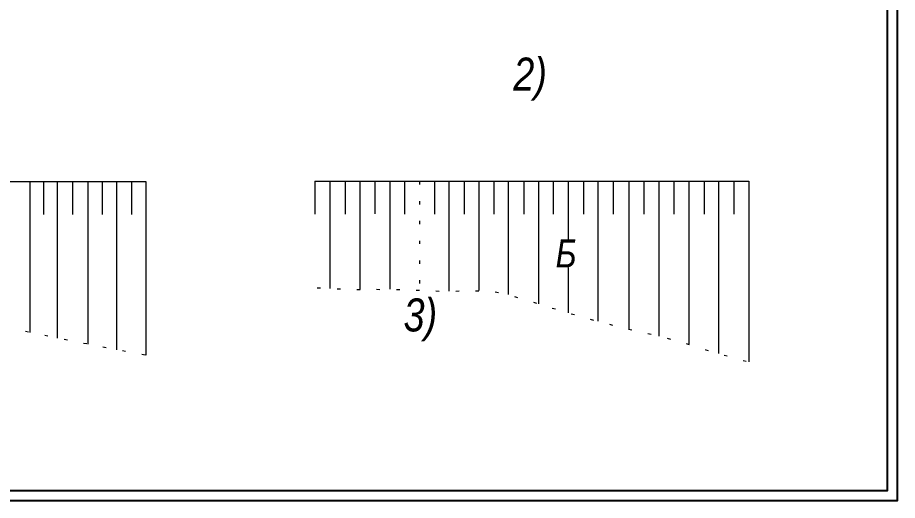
# Model space of a CAD drawing. Header units: metres. Extents: x -331 to 695, y -18 to 691.
# Drawn here: x 230.82 to 257.5, y 406.07 to 420.71 of the extents above; entities that cross this region are included whole.
import ezdxf

# ---------------------------------------------------------------- set-up
doc = ezdxf.new("R2010")
doc.units = ezdxf.units.M
doc.linetypes.add('СП-0.2х1.0', pattern=[1.2, 0.2, -1])
doc.layers.add('17 Рельеф', color=7, linetype='Continuous', lineweight=15, true_color=0xa55200)
doc.styles.add('СП_Д', font='ARIALNI.TTF')

# ---------------------------------------------------------------- blocks, each defined once
blk = doc.blocks.new('*U781')
at = {"color": 0, "insert": (0.1205803653506639, 0), "char_height": 1.7, "attachment_point": 8, "style": 'СП_Д', "bg_fill": 3, "box_fill_scale": 1, "bg_fill_color": 256, "bg_fill_transparency": 0}
blk.add_mtext('Б', dxfattribs=at)

msp = doc.modelspace()

# ---------------------------------------------------------------- linework, layer by layer
at = {"color": 7, "ltscale": 0.5}
msp.add_lwpolyline([(196.6000000000004, 406.0727287954369), (257.5, 406.0727287954369), (257.5, 506.492047277583), (196.6000000000004, 506.492047277583)], close=True, dxfattribs=at)
at = {"ltscale": 0.5}
msp.add_lwpolyline([(217.2000000000007, 406.3727287954371), (257.2000000000007, 406.3727287954371), (257.2000000000007, 494.5405109268922), (217.2000000000007, 494.5405109268922)], close=True, dxfattribs=at)
at = {"layer": '17 Рельеф', "color": 0, "linetype": 'Continuous', "lineweight": 15, "ltscale": 0.5}
for points in [[(221.7598618618767, 415.7412856756046), (234.7134956832333, 415.7412856756046)], [(231.1987073719656, 415.7412856756046), (231.1987073719656, 411.1642564672538)], [(231.609468440246, 415.7412856756046), (231.609468440246, 414.7412856756046)], [(232.0262858774959, 415.7412856756046), (232.0262858774959, 410.990472467608)], [(232.4916592582822, 415.7412856756046), (232.4916592582822, 414.7412856756046)], [(232.957419450956, 415.7412856756046), (232.957419450956, 410.8061035651617)], [(233.3896043718714, 415.7412856756046), (233.3896043718714, 414.7412856756046)], [(233.8251269267794, 415.7412856756046), (233.8251269267794, 410.6407610629531)], [(234.2758290852953, 415.7412856756046), (234.2758290852953, 414.7412856756046)], [(234.7134956832333, 415.7412856756046), (234.7134956832333, 410.4746162320398)], [(239.834708578534, 415.7445966089563), (252.9927503784297, 415.7445966089563)], [(239.834708578534, 415.7445966089563), (239.834708578534, 414.7445966089563)], [(240.286698268043, 415.7445966089563), (240.286698268043, 412.4977270166873)], [(240.7516461557557, 415.7445966089563), (240.7516461557557, 414.7465334991848)], [(241.1987067566538, 415.7445966089563), (241.1987067566538, 412.4683242641167)], [(241.6547137638995, 415.7445966089563), (241.6547137638995, 414.7554717680523)], [(242.1118093703139, 415.7445966089563), (242.1118093703139, 412.4710197983968)], [(242.5587152464582, 415.7445966089563), (242.5587152464582, 414.7445966089563)], [(243.4620259935023, 415.7445966089563), (243.4620259935023, 414.7445966089563)], [(243.9012122095651, 415.7445966089563), (243.9012122095651, 412.4130920687803)], [(244.3650936016461, 415.7445966089563), (244.3650936016461, 414.7445966089563)], [(244.8132206981759, 415.7445966089563), (244.8132206981759, 412.4316406016933)], [(245.2681612097917, 415.7445966089563), (245.2681612097917, 414.7445966089563)], [(245.7009484520736, 415.7445966089563), (245.7009484520736, 412.3122469661375)], [(246.1720355970142, 415.7445966089563), (246.1720355970142, 414.7445966089563)], [(246.6129569406826, 415.7445966089563), (246.6129569406826, 412.0324549533816)], [(247.0671846132504, 415.7445966089563), (247.0671846132504, 414.7445966089563)], [(247.5160300747125, 415.7445966089563), (247.5160300747125, 411.7595164803079)], [(247.9799501479815, 415.7445966089563), (247.9799501479815, 414.7445966089563)], [(248.4192082005379, 415.7445966089563), (248.4192082005379, 411.5012909190064)], [(248.8830232820114, 415.7445966089563), (248.8830232820114, 414.7445966089563)], [(249.3587797990117, 415.7445966089563), (249.3587797990117, 411.2630523771604)], [(249.813648474134, 415.7445966089563), (249.813648474134, 414.7445966089563)], [(250.2713740313343, 415.7445966089563), (250.2713740313343, 411.0547621510177)], [(250.725662488629, 415.7445966089563), (250.725662488629, 414.7445966089563)], [(251.1753589362384, 415.7445966089563), (251.1753589362384, 410.8000435307458)], [(251.637670977238, 415.7445966089563), (251.637670977238, 414.7445966089563)], [(252.0789736069096, 415.7445966089563), (252.0789736069096, 410.5252256151925)], [(252.5407441112661, 415.7445966089563), (252.5407441112661, 414.7445966089563)], [(252.9927503784297, 415.7445966089563), (252.9927503784297, 410.2691337364977)]]:
    msp.add_lwpolyline(points, dxfattribs=at)
at = {"layer": '17 Рельеф', "color": 0, "linetype": 'СП-0.2х1.0', "ltscale": 0.5, "flags": 128}
msp.add_lwpolyline([(243.0059416238769, 415.7445966089563), (243.0059416238769, 412.4395538249028)], dxfattribs=at)
at = {"layer": '17 Рельеф', "color": 0, "linetype": 'СП-0.2х1.0', "lineweight": 15, "ltscale": 0.5, "flags": 128}
for points in [[(234.6897663715217, 410.4790406858256), (233.5151447387125, 410.6993187362723), (232.4041650103418, 410.9145347806689), (231.1734491116642, 411.1697572632488), (229.7482327565403, 411.5054124091539), (228.8491093916773, 411.7436934993075), (227.6885635245465, 412.043181225853), (226.0951486821314, 412.3357485166043), (225.3349026210096, 412.3954152934102), (223.5401879379269, 412.4204025987083), (222.9414309484625, 412.4262321103924), (221.7474736829708, 412.4486145294932)], [(239.9104795012395, 412.5188525005378), (240.4949049611655, 412.4873470568391), (241.0552161243727, 412.4695692521036), (241.6650317291553, 412.4703022175449), (242.2229791065279, 412.4695692521036), (242.834025372804, 412.4477306947085), (243.4183682643431, 412.4218007374484), (243.9982854154555, 412.413956191429), (244.5927017786462, 412.4304646656092), (245.2478093786726, 412.4035765748868), (245.7473710647332, 412.2998907248461), (246.3721444377302, 412.107979126582), (246.9220085863203, 411.9378873458281), (247.4288631034365, 411.7853822768816), (248.0326726081298, 411.609282398038), (248.5546789473844, 411.464599524204), (249.2896951960633, 411.2791181161501), (249.6918215323681, 411.187868797072), (250.5073790151296, 410.99489519694), (250.8270310294947, 410.9053825384822), (251.3867341105972, 410.7343512288758), (251.6957977520292, 410.638907832179), (252.509257776846, 410.4028858319621), (253.073249122283, 410.2470143597257)]]:
    msp.add_lwpolyline(points, dxfattribs=at)

# ---------------------------------------------------------------- texts
at = {"color": 212, "lineweight": 13, "true_color": 0xe000e0, "char_height": 1, "width": 1, "attachment_point": 5, "style": 'СП_Д'}
for s, insert in [('2)', (246.3641016493198, 418.8430090788886)), ('3)', (243.0359585450242, 411.5441269550684))]:
    msp.add_mtext(s, dxfattribs=dict(at, insert=insert))

# ---------------------------------------------------------------- next in the draw order: block references
at = {"layer": '17 Рельеф', "color": 0, "linetype": 'Continuous', "lineweight": 20, "ltscale": 0.5, "xscale": 0.4999999999999999, "yscale": 0.4999999999999999, "zscale": 0.4999999999999999}
msp.add_blockref('*U781', (247.3930856172269, 413.1332846259406), dxfattribs=at)

doc.saveas('drawing.dxf')
